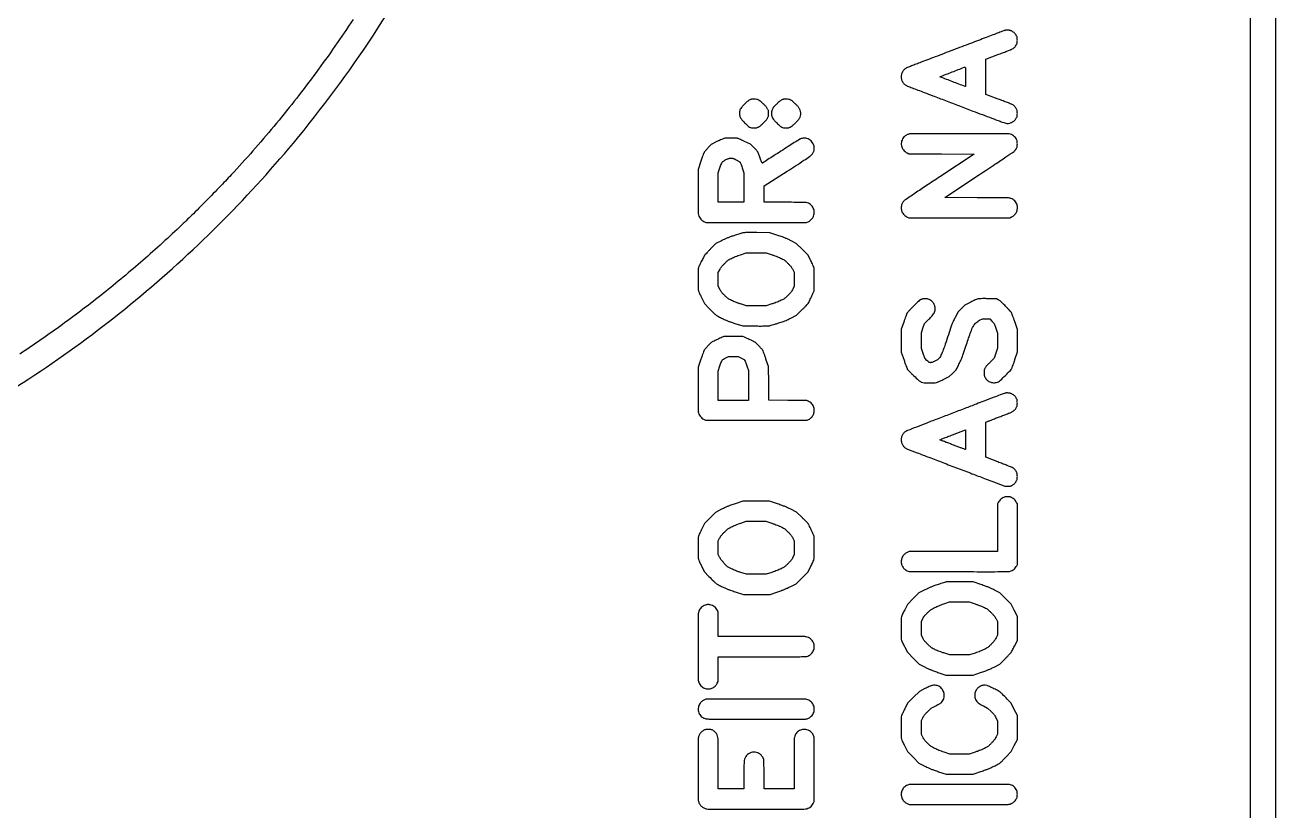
# Model space of a CAD drawing. Extents: x 949 to 24658, y 948 to 49051.
# Drawn here: x 19775 to 24658, y 37107 to 40175 of the extents above; entities that cross this region are included whole.
import ezdxf

# ---------------------------------------------------------------- set-up
doc = ezdxf.new("R2010")
doc.units = 0

msp = doc.modelspace()

# ---------------------------------------------------------------- linework, layer by layer
for points in [[(24557.272881, 47439.059804), (24557.45501, 40846.15625, -0.000005), (24557.576589, 33590.111823, -0.000003), (24557.572356, 24977, -0.000002), (24557.441941, 13479.946311, -0.000011), (24557.197838, 7129.844974)], [(24657.801289, 25038.31016), (24657.388511, 47458.827213, 0.015093)], [(19487, 38612.034583, 0.023291), (19857.850671, 38839.662899, 0.023296), (20205.894046, 39100.783743, 0.023291), (20528.210728, 39393.214182, 0.023255), (20822.10419, 39714.5, 0.028117), (21134.562903, 40135.763302, 0.028072), (21397.961625, 40589.640162, 0.028073), (21608.851397, 41070.155912, 0.028121), (21764.445359, 41571, 0.012525), (21815.585707, 41799.763614, 0.012488), (21855.26171, 42031.022485, 0.012513), (21883.275327, 42263.520888, 0.012697), (21899.457493, 42496, 0.001964), (21901.632955, 42550.120737, 0.004273), (21902.784379, 42591.674841, 0.003675), (21903.318416, 42636.902825, 0.001114), (21903.471305, 42705.5, 0.001708), (21903.209342, 42782.178277, 0.004307), (21902.347063, 42837.99846, 0.004764), (21900.585493, 42890.424351, 0.002567), (21897.467259, 42955, 0.027922), (21840.657146, 43473.109084, 0.027917)], [(21055.144407, 40196.896576, -0.013714), (20911.275122, 39990.186564, -0.013712), (20756.26303, 39791.639405, -0.013836), (20591.052062, 39602.5, -0.004996), (20545.037159, 39553.66111, -0.002828), (20488.367476, 39495.36854, -0.002826), (20431.920088, 39438.603336, -0.005804), (20386.944569, 39394.909437, -0.010468), (20234.71271, 39256.353503, -0.011142), (20079.889871, 39127.217517, -0.011208), (19920.356631, 39005.817188, -0.010885), (19754, 38890.460487, -0.027766)]]:
    msp.add_lwpolyline(points, format="xyb")
for points in [[(23598.5, 40153.617582, 0.008402), (23595.486206, 40152.535104, 0.000099), (23575.846875, 40145.101817, 0.000301), (23553.159131, 40136.493974, 0.000196), (23527, 40126.539303, -0.000072), (23465.848249, 40103.251071, -0.000051), (23396.865351, 40076.99996, -0.000051), (23328.187467, 40050.880843, -0.000075), (23268, 40028.008085, 0.00194), (23248.308498, 40020.440653, 0.002794), (23230.947179, 40013.579349, 0.001471), (23216.298504, 40007.645126, 0.04453), (23212.777631, 40005.826234, 0.03544), (23208.397345, 40002.587383, 0.040467), (23204.723957, 39998.891636, 0.038243), (23201.534304, 39994.47092, 0.026518), (23198.602637, 39989.047367, 0.017739), (23196.879525, 39985.05068, 0.045179), (23196.003947, 39982.020417, 0.038065), (23195.608531, 39978.593942, 0.0097), (23195.5, 39973, 0.009743), (23195.609559, 39967.378206, 0.038649), (23196.009871, 39963.949621, 0.045291), (23196.901183, 39960.896164, 0.016973), (23198.674396, 39956.799288, 0.039619), (23201.886935, 39951.209436, 0.038103), (23205.978872, 39946.117937, 0.039136), (23210.668821, 39941.840641, 0.04839), (23215.662497, 39938.678633, 0.02379), (23219.302641, 39937.052166, 0.000483), (23238.025859, 39929.754217, 0.001138), (23259.932985, 39921.296947, 0.000765), (23285, 39911.729275, -0.000067), (23318.176275, 39899.11946, -0.000022), (23367.41875, 39880.393145, -0.000021), (23422.221383, 39859.546981, -0.000024), (23475, 39839.465231, 0.000365), (23548.936249, 39811.390865, 0.003312), (23581.287475, 39799.378222, 0.005099), (23600.229431, 39792.705052, 0.065511), (23607.579384, 39791.232845, 0.07439), (23619.353848, 39792.196462, 0.076148), (23630.228771, 39796.567406, 0.076026), (23639.310578, 39804.001044, 0.073797), (23645.864835, 39813.879989, 0.024536), (23647.290935, 39817.355387, 0.044602), (23648.053448, 39820.326957, 0.03268), (23648.405159, 39823.952707, 0.007841), (23648.5, 39830, 0.007844), (23648.404705, 39836.073902, 0.033111), (23648.050045, 39839.69716, 0.044896), (23647.276948, 39842.681211, 0.02377), (23645.819944, 39846.218065, 0.04497), (23642.583622, 39851.764765, 0.035591), (23638.166124, 39857.125793, 0.036084), (23633.123554, 39861.714435, 0.051723), (23628.016252, 39864.936489, 0.021058), (23624.09426, 39866.675473, 0.000874), (23609.807783, 39872.274076, 0.001514), (23592.843526, 39878.828782, 0.001074), (23573.776201, 39886.082889), (23525.052403, 39904.5), (23525.028683, 39973), (23525.004964, 40041.5), (23572.252482, 40059.421807, 0.000671), (23590.803049, 40066.486848, 0.000925), (23607.443179, 40072.885185, 0.000581), (23621.422837, 40078.308932, 0.011313), (23625.70302, 40080.08779, 0.045098), (23631.669082, 40083.398725, 0.042163), (23637.091124, 40087.792787, 0.042138), (23641.702189, 40093.037029, 0.044917), (23645.25872, 40098.873971, 0.017499), (23647.122204, 40103.019274, 0.050093), (23648.016533, 40106.045193, 0.039209), (23648.402252, 40109.573309, 0.007629), (23648.5, 40115.978973, 0.007813), (23648.404864, 40122.067292, 0.03309), (23648.050444, 40125.694346, 0.044932), (23647.277458, 40128.679649, 0.023786), (23645.819944, 40132.218065, 0.044513), (23642.478771, 40137.956492, 0.039736), (23638.057898, 40143.251607, 0.039775), (23632.86009, 40147.775578, 0.044835), (23627.206739, 40151.218987, 0.018471), (23623.333443, 40152.951156, 0.041057), (23620.249723, 40153.910217, 0.035924), (23616.806453, 40154.422312, 0.011291), (23611.601738, 40154.699688, 0.011759), (23607.497909, 40154.729008, 0.01651), (23603.839401, 40154.548171, 0.018695), (23600.765004, 40154.178111, 0.042737)], [(23446, 39973, -0.000996), (23445.970982, 39958.428881, -0.001661), (23445.881377, 39946.1625, -0.000111), (23445.762049, 39935.164046, -0.410974), (23445.596176, 39935, -0.091657), (23444.244801, 39935.249826, -0.000033), (23396.082709, 39953.690832, -0.00003), (23347.876607, 39972.155681, -0.099426), (23346.803213, 39972.834732, -0.549039), (23346.940053, 39973.525106, -0.000075), (23394.473208, 39992.003148, -0.000239), (23440.809368, 40009.982442, -0.071325), (23444.75, 40010.893692, -0.424309), (23445.44438, 40010.28746, -0.004381), (23445.742476, 40003.14936, -0.006908), (23445.948144, 39992.415543, -0.001335)], [(22607.218719, 39884.083592, 0.03937), (22602.046051, 39881.689371, 0.036027), (22597.14805, 39878.450741, 0.023127), (22591.175893, 39873.395012, 0.005904), (22581.99094, 39864.655693, 0.014451), (22573.659863, 39856.056229, 0.044185), (22568.734314, 39849.608272, 0.058218), (22565.780277, 39843.457105, 0.04296), (22563.942487, 39836.123507, 0.041772), (22563.493556, 39830.241717, 0.03769), (22563.997709, 39824.156778, 0.037384), (22565.417831, 39818.165631, 0.039428), (22567.696551, 39812.563003, 0.048039), (22569.567364, 39809.586346, 0.012842), (22573.101216, 39805.241252, 0.011257), (22577.865084, 39799.928625, 0.006346), (22583.868638, 39793.689972, 0.012757), (22595.601584, 39782.394661, 0.059465), (22603.219025, 39776.932388, 0.084112), (22610.585312, 39774.364109, 0.041417), (22620.5, 39773.520733, 0.008732), (22626.526117, 39773.613488, 0.039289), (22630.025663, 39774.004934, 0.046996), (22633.120799, 39774.907886, 0.016126), (22637.407552, 39776.771188, 0.031549), (22641.575675, 39779.077316, 0.029788), (22645.505146, 39781.930285, 0.019644), (22650.264349, 39786.162315, 0.005242), (22657.499441, 39793.271188, 0.00547), (22664.459335, 39800.409059, 0.018589), (22668.766838, 39805.274382, 0.027344), (22671.724215, 39809.306622, 0.030966), (22674.09189, 39813.478267, 0.015325), (22676.040424, 39817.798948, 0.047513), (22676.978677, 39820.853001, 0.041299), (22677.390214, 39824.250073, 0.009502), (22677.5, 39830.02667, 0.009684), (22677.385655, 39835.929739, 0.044471), (22676.950238, 39839.323048, 0.048071), (22675.935413, 39842.463324, 0.012551), (22673.705689, 39847.277533, 0.02545), (22671.082861, 39851.969511, 0.036989), (22668.272569, 39855.787194, 0.023712), (22664.108055, 39860.204759, 0.004797), (22656.276588, 39867.616449, 0.011585), (22645.064897, 39877.551536, 0.054009), (22637.918145, 39882.378397, 0.075986), (22631.11772, 39884.741388, 0.037493), (22622, 39885.728051, 0.009971), (22616.96976, 39885.79295, 0.025945), (22613.356097, 39885.579789, 0.032878), (22610.321924, 39885.038531, 0.028141)], [(22732.136747, 39884.054725, 0.045319), (22726.928904, 39881.570273, 0.030506), (22721.475224, 39877.865594, 0.021542), (22714.897491, 39872.316613, 0.007595), (22705.943722, 39863.822945, 0.016968), (22698.410524, 39855.938818, 0.043991), (22693.716247, 39849.644192, 0.054361), (22690.77735, 39843.469668, 0.040339), (22688.870101, 39836.152831, 0.017992), (22688.405294, 39832.815307, 0.027693), (22688.268267, 39829.903528, 0.027889), (22688.45406, 39827.009482, 0.018598), (22688.973819, 39823.727551, 0.043405), (22691.145955, 39816.202449, 0.055694), (22694.465359, 39809.811541, 0.039272), (22699.999107, 39802.809762, 0.011028), (22709.701211, 39792.791735, 0.011719), (22721.387561, 39781.774742, 0.059746), (22728.680439, 39776.643499, 0.085138), (22735.735668, 39774.274743, 0.038201), (22745.517512, 39773.513268, 0.008499), (22751.614531, 39773.60883, 0.040918), (22755.05957, 39774.00488, 0.049317), (22758.093672, 39774.926196, 0.015977), (22762.37201, 39776.864107, 0.054456), (22769.139913, 39781.164667, 0.016406), (22778.417257, 39789.101465, 0.017015), (22787.618767, 39798.10484, 0.029423), (22794.540362, 39806.265538, 0.063888), (22800.096843, 39816.03815, 0.073552), (22802.671031, 39826.442211, 0.073836), (22802.118933, 39837.112765, 0.065072), (22798.515017, 39847.66679, 0.028351), (22796.035778, 39852.040325, 0.034914), (22793.227496, 39855.794938, 0.022503), (22789.055655, 39860.210822, 0.005054), (22781.54525, 39867.330579, 0.011837), (22770.250398, 39877.335729, 0.052836), (22762.934246, 39882.294683, 0.074885), (22756.038809, 39884.738618, 0.040023), (22747.033331, 39885.743443, 0.009967), (22741.97246, 39885.800038, 0.026038), (22738.342643, 39885.579015, 0.032891), (22735.286053, 39885.027105, 0.027545)], [(22504.380746, 39732.509975, 0.041824), (22500.54252, 39731.332013, 0.00862), (22494.01557, 39728.583105, 0.00801), (22485.797039, 39724.795257, 0.004572), (22475.986903, 39719.970974), (22453.712314, 39708.762999), (22442.183378, 39696.885284, 0.00464), (22437.531016, 39692.002319, 0.004999), (22433.085459, 39687.152566, 0.004735), (22429.352632, 39682.917723, 0.023742), (22427.401311, 39680.431972, 0.053603), (22425.352562, 39676.777439, 0.009517), (22422.403768, 39669.496505, 0.007695), (22418.570575, 39659.008072, 0.002627), (22413.324091, 39643.678187), (22402.5, 39611.5), (22402.211722, 39528.650981, 0.000983), (22402.1606, 39494.883684, 0.001738), (22402.27003, 39467.022764, 0.000905), (22402.47992, 39444.244784, 0.03168), (22402.876019, 39438.928057, 0.054552), (22405.363093, 39429.0519, 0.066185), (22409.835192, 39420.624355, 0.066652), (22416.323973, 39413.702986, 0.05644), (22424.763457, 39408.272343), (22432.396274, 39404.5), (22628.948137, 39404.5), (22825.5, 39404.5), (22831.28458, 39406.834787, 0.054736), (22836.939478, 39409.872781, 0.035479), (22842.749669, 39414.507013, 0.035452), (22847.853338, 39419.923032, 0.054163), (22851.369512, 39425.329638, 0.114104), (22855.67723, 39442.84346, 0.115951), (22851.817119, 39460.35827, 0.115983), (22840.559635, 39474.315626, 0.114214), (22824.200779, 39481.891296, 0.046729), (22819.479901, 39482.426348, 0.001596), (22800.832701, 39482.729837, 0.002415), (22775.585974, 39482.93817, 0.000856), (22739.450779, 39483), (22660, 39483), (22660, 39514.902394), (22660, 39546.804787), (22750.472991, 39604.982632, 0.00083), (22815.536516, 39646.974017, 0.013701), (22836.831075, 39661.610915, 0.043907), (22847.393451, 39670.825343, 0.098328), (22853.111835, 39679.753341, 0.025277), (22854.202509, 39683.010705, 0.029261), (22854.89734, 39686.20707, 0.02497), (22855.284087, 39689.855251, 0.012056), (22855.432434, 39694.551863, 0.010719), (22855.354781, 39700.108776, 0.045805), (22854.935314, 39703.395045, 0.047803), (22853.932233, 39706.483525, 0.012364), (22851.727657, 39711.236543, 0.055414), (22846.470801, 39719.442803, 0.063351), (22839.743409, 39725.885924, 0.063494), (22831.630892, 39730.428709, 0.056052), (22822.289132, 39733.03084, 0.0386), (22817.265283, 39733.446315, 0.030125), (22811.795469, 39733.14583, 0.03023), (22806.426666, 39732.193517, 0.039967), (22801.707508, 39730.651149, 0.041735), (22799.04293, 39729.266644, 0.000304), (22777.888246, 39715.908253, 0.001154), (22753.697952, 39700.53409, 0.000739), (22725.673637, 39682.573835, -0.000523), (22697.836551, 39664.716548, -0.000861), (22674.254966, 39649.681064, -0.000055), (22653.015617, 39636.193635, -0.142366), (22652.349341, 39636, -0.310605), (22651.883088, 39636.320568, -0.001705), (22649.858498, 39641.654687, -0.006365), (22647.613652, 39647.869648, -0.0039), (22645.117919, 39655.25, 0.005844), (22642.479175, 39662.954466, 0.006879), (22639.795457, 39670.18467, 0.006107), (22637.373806, 39676.223287, 0.042058), (22635.905617, 39679.059515, 0.039366), (22634.034599, 39681.570238, 0.00645), (22629.981462, 39686.08094, 0.007065), (22625.058121, 39691.270831, 0.006179), (22619.767988, 39696.559515), (22606.5, 39709.5), (22583.5, 39720.786936, 0.003691), (22572.267946, 39726.196404, 0.010485), (22564.335255, 39729.743467, 0.014353), (22558.522759, 39732.003298, 0.046004), (22554.5, 39733.031144, 0.035185), (22545.328111, 39733.839163, 0.006982), (22528.841785, 39733.897943, 0.006416), (22512.373924, 39733.515331, 0.044559)], [(23227.594299, 39749.943007, 0.048237), (23221.783432, 39748.382443, 0.035119), (23215.695135, 39745.597757, 0.035212), (23210.078812, 39742.001186, 0.049668), (23205.689427, 39737.999465, 0.112424), (23196.688722, 39721.84781, 0.120344), (23195.877223, 39703.809931, 0.119839), (23203.478234, 39687.371756, 0.11086), (23217.967816, 39675.694802), (23224.456815, 39672.5), (23351.888803, 39672), (23479.320791, 39671.5), (23345.410395, 39582.50184, 0.000505), (23293.775237, 39548.10933, 0.0008), (23249.600763, 39518.519379, 0.000168), (23210.79422, 39492.416097, 0.03684), (23207.294331, 39489.665343, 0.079022), (23200.197028, 39480.767752, 0.076253), (23196.102163, 39469.999626, 0.074316), (23195.363084, 39458.249735, 0.069376), (23198.040833, 39446.5, 0.064971), (23201.390625, 39440.255347, 0.040073), (23206.783043, 39433.882052, 0.039936), (23213.160955, 39428.415107, 0.061848), (23219.5, 39424.908548), (23225.5, 39422.5), (23422.5, 39422.5), (23619.5, 39422.5), (23626.240752, 39425.693133, 0.042227), (23632.208235, 39429.163945, 0.040759), (23637.584113, 39433.625061, 0.041315), (23642.096902, 39438.832377, 0.046377), (23645.498004, 39444.521807, 0.056144), (23647.751195, 39451.016455, 0.037781), (23648.896311, 39458.790811, 0.037916), (23648.856639, 39466.601516, 0.058878), (23647.529422, 39473.199857, 0.055628), (23643.880413, 39481.214295, 0.054927), (23638.541395, 39488.264605, 0.054242), (23631.726633, 39494.057648, 0.051715), (23623.719203, 39498.357776, 0.083266), (23617.623985, 39499.74214, 0.009278), (23603.333512, 39500.294449, 0.003816), (23576.273585, 39500.631133, 0.000213), (23492.110097, 39501), (23365.720195, 39501.5), (23500.896132, 39591.383134, 0.000568), (23561.163197, 39631.555503, 0.001582), (23603.341717, 39659.933215, 0.000542), (23635.868196, 39682.018383, 0.064158), (23639.660648, 39685.383134, 0.02318), (23641.224725, 39687.354938, 0.012645), (23642.966289, 39689.906296, 0.012577), (23644.608801, 39692.594263, 0.019503), (23645.874613, 39695, 0.025245), (23647.296886, 39698.412603, 0.045472), (23648.056538, 39701.344564, 0.032929), (23648.406242, 39704.945768, 0.007743), (23648.5, 39711, 0.007939), (23648.402452, 39717.142975, 0.03415), (23648.037479, 39720.779419, 0.04496), (23647.231282, 39723.832561, 0.021228), (23645.678699, 39727.604575, 0.063397), (23640.748177, 39735.476803, 0.057754), (23633.861399, 39742.144598, 0.05739), (23625.586027, 39747.096205, 0.060956), (23616.566341, 39749.913938, 0.045196), (23606.121816, 39750.863866, 0.000074), (23422.325097, 39750.90477, 0.00008), (23238.950541, 39750.888982, 0.041454)], [(22550.765377, 39649.098155, -0.009431), (22555.460597, 39646.624691, -0.010689), (22559.864671, 39644.073183, -0.009969), (22563.507226, 39641.756813, -0.056575), (22565.26329, 39640.279564, -0.07397), (22566.897027, 39637.945615, -0.017541), (22568.873578, 39633.612649, -0.013121), (22571.302906, 39627.286526, -0.004443), (22574.51329, 39617.960246), (22581, 39598.557675), (22581, 39540.778838), (22581, 39483), (22531, 39483), (22481, 39483), (22481, 39540.249405), (22481, 39597.49881), (22487.622635, 39617.499405, -0.008999), (22493.005623, 39632.826133, -0.068744), (22496.61185, 39639.538109, -0.093911), (22501.490645, 39644.112666, -0.02359), (22511, 39649.542007, -0.006635), (22517.729009, 39652.862014, -0.042896), (22521.269403, 39654.191938, -0.053438), (22524.665794, 39654.763842, -0.013543), (22530.265377, 39654.948483, -0.014159), (22535.969091, 39654.82048, -0.056871), (22539.404492, 39654.250651, -0.041767), (22543.095431, 39652.855143, -0.005259)], [(22573.5, 39363.034201, 0.010367), (22569.382805, 39361.825138, 0.001567), (22561.202075, 39359.209153, 0.001756), (22551.562876, 39356.056023, 0.001518), (22541.464511, 39352.679331, 0.00502), (22527.366553, 39347.759385, 0.011607), (22516.907129, 39343.714326, 0.011922), (22506.815685, 39339.255154, 0.005585), (22493.964511, 39333.030023), (22471.5, 39321.836664), (22451.2171, 39301.168332, 0.002502), (22443.242523, 39292.960451, 0.003303), (22436.062231, 39285.396323, 0.002388), (22430.120016, 39278.992011, 0.032055), (22428.108429, 39276.5, 0.026857), (22426.471841, 39273.897333, 0.002737), (22422.962418, 39267.50625, 0.003415), (22418.87165, 39259.834232, 0.002717), (22414.558198, 39251.5, 0.003466), (22408.880697, 39240.189762, 0.014618), (22405.722959, 39233.287398, 0.024311), (22403.901492, 39228.316234, 0.0414), (22402.936976, 39224, 0.032352), (22402.160005, 39213.289427, 0.002121), (22402.051609, 39182.237791, 0.001997), (22402.199685, 39151.036211, 0.0354), (22402.999353, 39141, 0.04266), (22404.051377, 39136.616626, 0.019351), (22406.129112, 39131.088465, 0.012248), (22409.611498, 39123.346725, 0.003263), (22415.54041, 39111.188801), (22427.097223, 39087.877601), (22444.129861, 39070.188801, 0.003276), (22461.984164, 39051.888184, 0.031385), (22470.112944, 39044.636389, 0.041776), (22478.31373, 39039.23782, 0.008125), (22494.018069, 39031.013343, 0.00581), (22507.36944, 39024.488599, 0.016339), (22516.902638, 39020.342142, 0.013602), (22527.594956, 39016.4344, 0.003055), (22546.019061, 39010.388484), (22576.5, 39000.591939), (22625.240096, 39000.243457, 0.001612), (22646.192929, 39000.161208, 0.003313), (22662.600411, 39000.258419, 0.002553), (22675.25521, 39000.481877, 0.04003), (22679.552963, 39000.925158, 0.023685), (22683.077237, 39001.750928, 0.002137), (22691.778466, 39004.269894, 0.002773), (22702.131561, 39007.377565, 0.002163), (22713.346107, 39010.864854, 0.003548), (22730.435013, 39016.393695, 0.014478), (22740.690409, 39020.125071, 0.016104), (22750.186426, 39024.253623, 0.005149), (22764.03324, 39030.987133), (22786.5, 39042.199898), (22807.834554, 39063.349949, 0.002848), (22816.204433, 39071.742505, 0.003802), (22823.701118, 39079.462173, 0.002677), (22829.896712, 39086.009727, 0.038828), (22831.889229, 39088.5, 0.036929), (22835.941301, 39095.52204, 0.003506), (22844.439072, 39113.454166, 0.002919), (22852.820156, 39131.743708, 0.049846), (22854.922916, 39138, 0.04785), (22855.358621, 39141.358674, 0.002437), (22855.672462, 39152.36608, 0.003649), (22855.896085, 39166.058111, 0.002106), (22855.975554, 39182.539901, 0.0015), (22855.926272, 39203.168826, 0.006364), (22855.702658, 39215.511219, 0.009397), (22855.301588, 39223.58491, 0.046628), (22854.570946, 39228.06631, 0.036431), (22853.459281, 39231.337032, 0.00449), (22850.455812, 39238.257957, 0.005288), (22846.721864, 39246.421176, 0.004349), (22842.568735, 39255.056821), (22831.995578, 39276.560825), (22808.747789, 39299.653414), (22785.5, 39322.746004), (22765.120573, 39332.963899, 0.007144), (22752.9702, 39338.840173, 0.01286), (22742.822077, 39343.256402, 0.010551), (22731.201685, 39347.678713, 0.003308), (22713.620573, 39353.817281), (22682.5, 39364.452768), (22631.5, 39364.692946, 0.000798), (22600.474314, 39364.789546, 0.007527), (22587.160623, 39364.609311, 0.017799), (22579.303495, 39364.104298, 0.041303)], [(22691.023433, 39278.146588, -0.005321), (22702.270025, 39274.250814, -0.008103), (22711.941841, 39270.606921, -0.009288), (22720.291144, 39267.125136, -0.013549), (22727.5, 39263.724661, -0.009126), (22735.735985, 39259.372782, -0.036217), (22740.529092, 39256.254625, -0.030129), (22745.224325, 39252.223802, -0.004974), (22753.718128, 39243.828073, -0.004915), (22761.64431, 39235.677244, -0.026053), (22765.698324, 39230.955923, -0.035888), (22768.63473, 39226.528887, -0.014998), (22771.968128, 39220.186876), (22777, 39209.873752), (22777, 39182.478191), (22777, 39155.082629), (22771.962575, 39144.291315, -0.013166), (22768.605286, 39137.567038, -0.038781), (22765.831171, 39133.209587, -0.029114), (22762.019307, 39128.708315, -0.004995), (22754.212575, 39120.6712, -0.005431), (22745.885682, 39112.448761, -0.032971), (22741.261861, 39108.5359, -0.03555), (22736.300516, 39105.388502, -0.006934), (22726.90587, 39100.493006, -0.010693), (22718.639052, 39096.549245, -0.012773), (22710.682865, 39093.202316, -0.011026), (22701.668384, 39089.905641, -0.005353), (22690.015234, 39086.071807), (22667.718728, 39079), (22629.215558, 39079), (22590.712387, 39079), (22568.106193, 39086.121305, -0.005336), (22556.864407, 39089.794974, -0.009502), (22547.704995, 39093.092021, -0.011144), (22539.816789, 39096.305152, -0.013103), (22532.5, 39099.707864, -0.009255), (22524.297273, 39103.978455, -0.035546), (22519.455676, 39107.078939, -0.029599), (22514.692771, 39111.089288, -0.005046), (22506.172243, 39119.336559, -0.004948), (22497.942777, 39127.627048, -0.028421), (22493.886501, 39132.298954, -0.036368), (22490.830906, 39136.90779, -0.011341), (22486.922243, 39144.234623), (22481, 39155.969247), (22481, 39182.519615), (22481, 39209.069983), (22486.640233, 39219.784992, -0.014347), (22490.2599, 39226.207386, -0.030112), (22493.504298, 39230.928178, -0.023169), (22497.793608, 39235.93206, -0.005536), (22505.390233, 39243.828348, -0.004981), (22513.974573, 39252.383635, -0.032187), (22518.612572, 39256.365195, -0.036733), (22523.485817, 39259.499825, -0.007647), (22532.5, 39264.225728, -0.011914), (22539.983502, 39267.783235, -0.008983), (22548.364171, 39271.345965, -0.008194), (22557.682026, 39274.934438, -0.006236), (22568, 39278.569801), (22589.5, 39285.844842), (22628.523433, 39285.922421), (22667.546866, 39286)], [(23276.836372, 39105.081163, 0.0138), (23274.423575, 39104.235454, 0.01084), (23271.856375, 39103.190958, 0.010993), (23269.510571, 39102.114917, 0.026357), (23267.836372, 39101.189925, 0.049226), (23265.685272, 39099.534758, 0.002158), (23258.812694, 39093.021993, 0.003641), (23250.740565, 39085.192791, 0.002589), (23241.802587, 39076.304985, 0.002782), (23230.54665, 39064.869123, 0.00995), (23223.53839, 39057.376465, 0.013976), (23219.047732, 39052.08973, 0.065102), (23216.97421, 39048.678602, 0.016828), (23215.696496, 39045.502797, 0.001345), (23212.628177, 39036.996025, 0.001819), (23209.031299, 39026.822622, 0.001394), (23205.171623, 39015.678602), (23195.5, 38987.5), (23195.509481, 38942.5), (23195.518962, 38897.5), (23206.212452, 38866.248529, 0.003139), (23210.926483, 38852.749178, 0.006159), (23214.877353, 38842.07714, 0.005673), (23218.102081, 38833.961748, 0.053316), (23219.886457, 38830.665029, 0.039921), (23222.035314, 38828.020946, 0.003165), (23228.319251, 38821.521866, 0.004278), (23235.940684, 38813.870745, 0.003264), (23244.408436, 38805.622644, 0.010561), (23263.272164, 38788.238263, 0.075663), (23273.660216, 38781.543904, 0.088536), (23284.919407, 38778.731267, 0.017073), (23306, 38778.013346, 0.010434), (23323.009293, 38778.37006, 0.050855), (23332.533856, 38779.745902, 0.045988), (23341.999779, 38783.062355, 0.007549), (23359.532912, 38791.402482), (23382.565823, 38802.788292), (23394.922291, 38814.38667, 0.00468), (23399.853297, 38819.102735, 0.00544), (23404.451045, 38823.681783, 0.004866), (23408.258682, 38827.633564, 0.032194), (23410.008969, 38829.742524, 0.036822), (23411.561172, 38832.247451, 0.003438), (23414.879617, 38838.711866, 0.004402), (23418.720451, 38846.491806, 0.003445), (23422.755987, 38855, 0.008746), (23428.891589, 38868.794731, 0.011421), (23433.990209, 38881.628177, 0.007237), (23439.980077, 38898.515394, 0.001486), (23450.030212, 38928.5, -0.005216), (23466.809462, 38977.348607, -0.039261), (23476.761672, 38999.647445, -0.081728), (23486.924729, 39012.705779, -0.070445), (23501.233343, 39022.614774), (23511.966687, 39028), (23526.254193, 39028), (23540.541699, 39028), (23549.157604, 39019.25), (23557.77351, 39010.5), (23564.386755, 38991.180763), (23571, 38971.861527), (23571, 38942.651926), (23571, 38913.442325), (23564.516272, 38894.048671), (23558.032544, 38874.655017), (23541.531833, 38857.973036, 0.003703), (23532.486579, 38848.69193, 0.016859), (23527.449387, 38843.07919, 0.028354), (23524.222577, 38838.754291, 0.03552), (23521.765561, 38834.395527, 0.016259), (23519.909968, 38830.123499, 0.046616), (23519.004027, 38827.020836, 0.038967), (23518.605609, 38823.51098, 0.008784), (23518.5, 38817.5, 0.008538), (23518.602788, 38811.481202, 0.039475), (23518.995336, 38808.023999, 0.048512), (23519.890771, 38805.011445, 0.017305), (23521.724301, 38800.91088, 0.098768), (23531.079336, 38788.655357, 0.097299), (23544.467111, 38780.848374, 0.097912), (23559.740184, 38778.71562, 0.101431), (23574.468219, 38782.611946, 0.075751), (23582.462201, 38788.223042, 0.005345), (23602.040216, 38807.356478, 0.005436), (23621.1769, 38826.882816, 0.073682), (23626.939434, 38835, 0.028574), (23628.504226, 38838.569758, 0.00278), (23631.743349, 38847.431559, 0.003518), (23635.474386, 38858.052148, 0.002776), (23639.3675, 38869.596795), (23649, 38898.69359), (23649, 38942.632198), (23649, 38986.570807), (23638.465354, 39017.535403, 0.003404), (23634.238401, 39029.68774, 0.004643), (23630.25241, 39040.57915, 0.003097), (23626.770767, 39049.654668, 0.05237), (23625.299731, 39052.5, 0.037317), (23623.374794, 39054.998777, 0.002596), (23617.412498, 39061.578759, 0.003676), (23610.197272, 39069.343489, 0.002757), (23602.144142, 39077.789394, 0.00238), (23589.910817, 39090.358284, 0.016458), (23583.684171, 39096.291294, 0.032615), (23579.068911, 39099.896452, 0.034694), (23574.115183, 39102.789394), (23566.610837, 39106.5), (23533.555419, 39106.832817, 0.002231), (23518.103586, 39106.91943, 0.005903), (23507.048507, 39106.801551, 0.006906), (23499.10684, 39106.513308, 0.04117), (23495, 39105.96643, 0.045827), (23491.630084, 39104.900809, 0.005498), (23484.461561, 39101.794928, 0.006382), (23475.871132, 39097.827995, 0.004767), (23466.5, 39093.244346), (23443.5, 39081.721466), (23430, 39068.104989), (23416.5, 39054.488513), (23405.362076, 39032.494257, 0.007544), (23398.145167, 39017.692952, 0.018208), (23393.378693, 39006.486941, 0.010181), (23388.083775, 38991.771389, 0.001064), (23376.448695, 38957, -0.003417), (23363.692443, 38919.465844, -0.012828), (23354.926621, 38896.184433, -0.019063), (23348.06676, 38880.981787, -0.076237), (23342.197717, 38872.658712, -0.045053), (23339.937152, 38870.698354, -0.015221), (23336.32166, 38868.257065, -0.013895), (23331.84314, 38865.59875, -0.010356), (23326.765377, 38862.908712, -0.006306), (23320.222742, 38859.717108, -0.027055), (23316.207812, 38858.080146, -0.043057), (23313.050201, 38857.284011, -0.041579), (23309.765377, 38857.027891, -0.037089), (23306.334662, 38857.301005, -0.099361), (23304.044364, 38858.141332, -0.050965), (23301.480405, 38860.096829, -0.004565), (23295.620143, 38865.695148), (23286.740285, 38874.334515), (23280.370143, 38893.38842), (23274, 38912.442325), (23274, 38942.873789), (23274, 38973.305253), (23280.161802, 38991.402627), (23286.323604, 39009.5), (23303.497902, 39027, 0.007612), (23315.418126, 39039.522032, 0.036886), (23321.52276, 39047.198708, 0.059721), (23324.952248, 39053.805816, 0.046313), (23327.091507, 39061.629215, 0.04239), (23327.587992, 39067.153727, 0.038614), (23327.174635, 39072.861818, 0.037101), (23325.856565, 39078.656776, 0.032892), (23323.656185, 39084.439815, 0.093714), (23315.722867, 39095.641703, 0.088345), (23304.095253, 39103.451741, 0.088283), (23290.478861, 39106.771268, 0.093407)], [(22503, 38958.877084, 0.038455), (22496.725213, 38956.546982, 0.002312), (22478.473544, 38948.019958, 0.002381), (22460.345359, 38939.342409, 0.03678), (22454.36563, 38935.880958, 0.047614), (22449.241695, 38931.622472, 0.00653), (22439.567958, 38921.629413, 0.006534), (22430.15874, 38911.387216, 0.04755), (22426.203806, 38906.018834, 0.044401), (22424.87968, 38903.285844, 0.002297), (22421.446963, 38894.105695, 0.003632), (22417.490356, 38883.129463, 0.002628), (22413.23474, 38870.843721), (22402.561868, 38839.5), (22402.237631, 38756.032697, 0.000852), (22402.156465, 38718.795231, 0.002163), (22402.260634, 38691.746528, 0.001532), (22402.488185, 38671.503332, 0.03492), (22402.976177, 38665.71559, 0.060521), (22405.65999, 38656.197102, 0.060496), (22410.54511, 38647.596656, 0.060982), (22417.304478, 38640.47383, 0.063385), (22425.5, 38635.299507), (22431.5, 38632.5), (22629.5, 38632.5), (22827.5, 38632.5), (22833.487237, 38635.439618, 0.086779), (22844.643728, 38643.565946, 0.08699), (22852.369047, 38654.98991, 0.087983), (22855.690392, 38668.243501, 0.091483), (22854.177824, 38681.640462, 0.048253), (22850.818739, 38689.781838, 0.057155), (22846.10823, 38696.638681, 0.056929), (22839.950436, 38702.27193, 0.047293), (22832.297699, 38706.783486), (22826.5, 38709.5), (22752.284129, 38709.774704), (22678.068257, 38710.049408), (22677.763251, 38775.774704), (22677.458245, 38841.5), (22667.282701, 38871.320718, 0.003097), (22663.187437, 38883.083483, 0.00408), (22659.299039, 38893.756139, 0.002978), (22655.917667, 38902.644942, 0.039044), (22654.393339, 38905.820718, 0.042324), (22652.609959, 38908.371507, 0.007319), (22648.769723, 38912.844872, 0.007916), (22644.090389, 38917.971054, 0.007009), (22639.060009, 38923.161827), (22626.440497, 38935.823654), (22608.970249, 38944.275903, 0.000998), (22601.731639, 38947.760184, 0.000978), (22594.428761, 38951.23992, 0.000962), (22588.008829, 38954.268443, 0.003699), (22584, 38956.114076), (22576.5, 38959.5), (22541.5, 38959.689278, 0.002352), (22527.011285, 38959.699473, 0.004273), (22515.168409, 38959.550877, 0.002735), (22505.695005, 38959.299182, 0.061742)], [(22569.102503, 38876.077829, -0.025497), (22578.784404, 38870.874697, -0.09368), (22583.940314, 38866.252021, -0.072193), (22587.726472, 38859.466153, -0.011318), (22592.878988, 38844.999308), (22599, 38826.498615), (22599, 38768.249308), (22599, 38710), (22540, 38710), (22481, 38710), (22481, 38767.249405), (22481, 38824.49881), (22487.622635, 38844.499405, -0.008899), (22493.021826, 38859.88214, -0.067936), (22496.62857, 38866.627532, -0.097115), (22501.430496, 38871.105397, -0.026922), (22510.5, 38876.095932), (22520.5, 38880.916713), (22539.602503, 38880.958356), (22558.705005, 38881)], [(23601.5, 38738.337043, 0.021994), (23597.745281, 38737.11092, 0.000577), (23581.299699, 38730.906231, 0.000838), (23557.415114, 38721.817576, 0.000197), (23517.5, 38706.534198, -0.000047), (23488.837245, 38695.549424, -0.000013), (23443.671875, 38678.246321, -0.000013), (23392.47729, 38658.636417, -0.000014), (23342, 38639.304335, 0.0004), (23295.078774, 38621.292567, 0.000627), (23254.769609, 38605.723876, 0.000153), (23219.504397, 38592.040007, 0.024546), (23215.662497, 38590.326479, 0.048257), (23210.666734, 38587.15911, 0.039093), (23205.97669, 38582.879781, 0.038074), (23201.885754, 38577.788667, 0.039612), (23198.674396, 38572.200712, 0.016932), (23196.899287, 38568.100396, 0.045487), (23196.010087, 38565.051646, 0.038798), (23195.61354, 38561.628227, 0.009712), (23195.510317, 38556, 0.009692), (23195.62144, 38550.57184, 0.03457), (23195.9991, 38547.119645, 0.042988), (23196.800952, 38544.153192, 0.021661), (23198.287461, 38540.569866, 0.029319), (23201.221535, 38535.136865, 0.035037), (23204.619567, 38530.415503, 0.037012), (23208.458858, 38526.439203, 0.041332), (23212.711044, 38523.231305, 0.048097), (23216.643361, 38521.245777, 0.000249), (23257.218244, 38505.463336, 0.001112), (23303.489304, 38487.61004, 0.000704), (23357.5, 38466.995539, -0.000112), (23414.839125, 38445.188474, -0.000117), (23471.35625, 38423.664448, -0.000112), (23520.193162, 38405.03977, -0.000515), (23548.5, 38394.203879), (23599.5, 38374.620802), (23610.021027, 38374.560401, 0.007494), (23616.46444, 38374.619985, 0.039928), (23619.963299, 38374.985354, 0.051171), (23622.964499, 38375.868269, 0.017276), (23627.126029, 38377.74128, 0.044329), (23632.82726, 38381.205952, 0.040002), (23638.043088, 38385.73123, 0.040024), (23642.468969, 38391.026478, 0.044505), (23645.819944, 38396.781935, 0.023786), (23647.277458, 38400.320351, 0.044932), (23648.050444, 38403.305654, 0.03309), (23648.404864, 38406.932708, 0.007813), (23648.5, 38413.021027, 0.007629), (23648.402252, 38419.426691, 0.039209), (23648.016533, 38422.954807, 0.050093), (23647.122204, 38425.980726, 0.017499), (23645.25872, 38430.126029, 0.044908), (23641.703879, 38435.960418, 0.042094), (23637.094192, 38441.204375, 0.0421), (23631.671998, 38445.601576, 0.044948), (23625.70302, 38448.92007, 0.011566), (23621.422233, 38450.701956, 0.000595), (23607.442848, 38456.125917, 0.000946), (23590.80235, 38462.523452, 0.000686), (23572.251355, 38469.586053), (23525.002711, 38487.5), (23525.251355, 38556.383542), (23525.5, 38625.267084), (23534, 38628.53043, -0.000187), (23539.348887, 38630.581696, -0.000019), (23552.046875, 38635.445301, -0.000024), (23567.177935, 38641.239341, -0.000019), (23583.5, 38647.487847, 0.001488), (23599.554017, 38653.687867, 0.002083), (23613.858634, 38659.329975, 0.001241), (23625.878324, 38664.163404, 0.02771), (23629.274073, 38665.76299, 0.04929), (23633.990367, 38668.949113, 0.033852), (23638.671275, 38673.400862, 0.033406), (23642.789728, 38678.535453, 0.042761), (23645.819944, 38683.781935, 0.02377), (23647.276948, 38687.318789, 0.044896), (23648.050045, 38690.30284, 0.033111), (23648.404705, 38693.926098, 0.007844), (23648.5, 38700, 0.007844), (23648.404705, 38706.073902, 0.033111), (23648.050045, 38709.69716, 0.044896), (23647.276948, 38712.681211, 0.02377), (23645.819944, 38716.218065, 0.043905), (23642.501513, 38721.933377, 0.040869), (23638.163789, 38727.130664, 0.040786), (23633.028753, 38731.563026, 0.0433), (23627.339892, 38735.004206, 0.017867), (23623.460792, 38736.744597, 0.038872), (23620.353607, 38737.734105, 0.035663), (23616.968284, 38738.278006, 0.012906), (23612.105527, 38738.580851, 0.006695), (23608.664023, 38738.660017, 0.008149), (23605.440373, 38738.63846, 0.00701), (23602.737073, 38738.538382, 0.055215)], [(23445.597879, 38518.264546, -0.291324), (23445.197699, 38518.175713, -0.000224), (23434.916984, 38521.916401, -0.00225), (23423.415187, 38526.165938, -0.001362), (23409.83585, 38531.294857, 0.000114), (23395.262492, 38536.840847, 0.000114), (23380.694493, 38542.377212, 0.000111), (23367.979511, 38547.202819, 0.000454), (23360.251787, 38550.125674, -0.002916), (23354.788834, 38552.222739, -0.004775), (23350.188461, 38554.070369, -0.00098), (23346.186412, 38555.731437, -0.301656), (23346.001787, 38556.007496, -0.309034), (23346.193194, 38556.289736, -0.000083), (23360.614587, 38561.970625, -0.001384), (23376.674085, 38568.242424, -0.000834), (23395.75, 38575.594852), (23445.5, 38594.674711), (23445.76203, 38556.682719, -0.001058), (23445.831826, 38542.085553, -0.001735), (23445.821898, 38529.725683, -0.000171), (23445.770933, 38518.679424, -0.197625)], [(22547, 38306.141401, 0.003552), (22529.505422, 38300.171223, 0.012746), (22518.46521, 38295.997243, 0.014136), (22508.233869, 38291.486752, 0.005154), (22494, 38284.544232), (22470.5, 38272.780791), (22448.900653, 38251.140395), (22427.301305, 38229.5), (22415.652086, 38206, 0.003244), (22409.687169, 38193.768171, 0.012097), (22406.172195, 38185.961042, 0.019045), (22404.070149, 38180.389394, 0.042764), (22403.008987, 38176, 0.035722), (22402.205026, 38166.01139, 0.001994), (22402.051725, 38134.802328, 0.002137), (22402.15572, 38103.765876, 0.032203), (22402.932295, 38093, 0.042616), (22403.91976, 38088.616518, 0.023183), (22405.829731, 38083.434198, 0.013777), (22409.15266, 38076.13133, 0.003185), (22415.162188, 38064.030477), (22426.5, 38041.560954), (22444.682601, 38022.433744, 0.003926), (22461.776552, 38004.732154, 0.031786), (22470.170558, 37997.19814, 0.041675), (22478.630023, 37991.599898, 0.009391), (22493.927346, 37983.586799, 0.00686), (22506.49222, 37977.516924, 0.014502), (22516.425412, 37973.231503, 0.011525), (22527.913309, 37968.969643, 0.002942), (22546.714624, 37962.607056), (22578.929247, 37951.916094), (22631.214624, 37952.237617), (22683.5, 37952.559141), (22713, 37962.633521, 0.003693), (22729.714944, 37968.479949, 0.010928), (22741.068813, 37972.82778, 0.012586), (22751.320089, 37977.31671, 0.006383), (22764, 37983.452371), (22785.5, 37994.196841), (22808.840146, 38017.34842), (22832.180292, 38040.5), (22842.664847, 38061.988009, 0.004283), (22846.783775, 38070.616473, 0.005208), (22850.488246, 38078.771341, 0.00442), (22853.469266, 38085.684118, 0.035888), (22854.574702, 38088.948107, 0.046723), (22855.302796, 38093.419235, 0.00932), (22855.70276, 38101.507616, 0.006342), (22855.926198, 38113.860321, 0.001503), (22855.975554, 38134.460099, 0.002179), (22855.89615, 38150.444196, 0.003381), (22855.674294, 38164.233945, 0.001987), (22855.36787, 38175.654962, 0.049018), (22854.962577, 38178.785336, 0.050182), (22852.898011, 38184.872496, 0.002557), (22844.140863, 38203.847389, 0.003011), (22835.288053, 38222.481347, 0.039137), (22831.425043, 38229.108164, 0.040824), (22829.52469, 38231.421894, 0.002539), (22823.320456, 38237.765423, 0.003744), (22815.825136, 38245.238824, 0.002767), (22807.425427, 38253.398638), (22785.98266, 38273.99958), (22764.74133, 38284.637977, 0.0064), (22751.877157, 38290.876135, 0.014146), (22741.872733, 38295.22941, 0.011725), (22730.556052, 38299.472034, 0.003201), (22712.5, 38305.633124), (22681.5, 38315.989872), (22629, 38315.982501), (22576.5, 38315.975129)], [(23598.286039, 38332.595023, 0.053606), (23590.856883, 38329.278429, 0.049806), (23584.101201, 38324.388696, 0.04958), (23578.418084, 38318.235086, 0.052054), (23574.163214, 38311.178191), (23571.5, 38305.5), (23571.229877, 38212.769317), (23570.959754, 38120.038633), (23398.729877, 38119.769317), (23226.5, 38119.5), (23220.717689, 38117.166062, 0.031772), (23215.514042, 38114.670629, 0.03454), (23210.81901, 38111.596386, 0.034895), (23206.634014, 38107.936601, 0.033834), (23202.951865, 38103.694435, 0.037694), (23199.454726, 38098.260586, 0.049533), (23197.172712, 38092.825505, 0.046491), (23195.911889, 38086.780238, 0.028183), (23195.5, 38079.478609, 0.010639), (23195.613929, 38074.124839, 0.041073), (23196.026936, 38070.828799, 0.046427), (23196.947603, 38067.847701, 0.016291), (23198.796871, 38063.760685, 0.039059), (23202.335409, 38057.797731, 0.042966), (23206.659344, 38052.659219, 0.042966), (23211.797894, 38048.335338, 0.039059), (23217.760868, 38044.796871), (23224.457584, 38041.5), (23419.938676, 38041.240056, 0.000192), (23534.778097, 38041.131382, 0.00178), (23584.41345, 38041.280114, 0.001754), (23614.292309, 38041.580816, 0.066067), (23620.959884, 38042.557944, 0.057609), (23628.716187, 38045.769321, 0.052338), (23635.811966, 38050.752165, 0.051781), (23641.787064, 38057.159214, 0.05379), (23646.230881, 38064.579659), (23648.5, 38069.5), (23648.5, 38187.5), (23648.5, 38305.5), (23645.819944, 38311.218065, 0.044513), (23642.470238, 38316.971142, 0.039981), (23638.044594, 38322.266709, 0.039958), (23632.8296, 38326.793364, 0.044328), (23627.131334, 38330.25872, 0.017828), (23623.200137, 38332.024364, 0.041942), (23620.132056, 38332.982346, 0.037042), (23616.725664, 38333.478946, 0.011342), (23611.526333, 38333.728881, 0.012407), (23607.527372, 38333.731039, 0.01529), (23603.803686, 38333.526588, 0.016733), (23600.606865, 38333.14471, 0.040126)], [(22690.023433, 38230.146588, -0.005442), (22701.205958, 38226.269957, -0.007788), (22711.029194, 38222.570622, -0.008789), (22719.607691, 38219.011076, -0.012939), (22727, 38215.560029, -0.008544), (22735.560306, 38211.106315, -0.035287), (22740.478736, 38207.971994, -0.030135), (22745.258056, 38203.961421, -0.00508), (22753.840059, 38195.663441, -0.004583), (22762.069459, 38187.392756, -0.028635), (22765.988966, 38182.891976, -0.040128), (22768.784585, 38178.615704, -0.014329), (22772.090059, 38172.110681), (22777, 38161.721363), (22777, 38134.485638), (22777, 38107.249913), (22772.443348, 38097.374957, -0.016456), (22769.347443, 38091.207575, -0.039521), (22766.55964, 38086.92582, -0.026774), (22762.551, 38082.258997, -0.004322), (22754.193348, 38073.671848, -0.004624), (22745.207702, 38064.764033, -0.031358), (22740.461523, 38060.691938, -0.036902), (22735.538482, 38057.518064, -0.007837), (22726.5, 38052.775757, -0.011883), (22718.889898, 38049.15808, -0.009681), (22710.581121, 38045.63901, -0.008668), (22701.247216, 38042.083724, -0.005916), (22690.524994, 38038.353909), (22668.549989, 38031), (22629.57421, 38031), (22590.59843, 38031), (22568.549215, 38038.133364, -0.005603), (22557.261522, 38041.925411, -0.01027), (22548.165499, 38045.306094, -0.011721), (22540.0924, 38048.717668, -0.010947), (22532, 38052.578526), (22517.5, 38059.890323), (22504.471151, 38073.695162, -0.005597), (22497.147192, 38081.631446, -0.020841), (22492.807711, 38086.863381, -0.02763), (22489.566321, 38091.647321, -0.016436), (22486.221151, 38097.664515), (22481, 38107.82903), (22481, 38134.431172), (22481, 38161.033313), (22486.422609, 38171.766657, -0.013738), (22489.99336, 38178.376805, -0.035549), (22493.023508, 38182.865198, -0.026506), (22497.131392, 38187.56883, -0.004985), (22505.172609, 38195.683342, -0.005148), (22513.79077, 38204.034567, -0.030554), (22518.59355, 38208.065831, -0.034768), (22523.600745, 38211.258982, -0.007864), (22532.54097, 38215.941271, -0.011931), (22540.0983, 38219.525594, -0.009092), (22548.532278, 38223.099582, -0.008227), (22557.963667, 38226.716335, -0.006025), (22568.54097, 38230.43035), (22590.5, 38237.844842), (22628.523433, 38237.922421), (22666.546866, 38238)], [(23371.058877, 38000.939339, 0.02452), (23368.13992, 38000.196995, 0.001608), (23359.826914, 37997.61377, 0.002331), (23349.938412, 37994.455324, 0.001738), (23339.058877, 37990.882507, 0.004019), (23322.786804, 37985.330422, 0.013166), (23312.163823, 37981.293224, 0.013982), (23302.102108, 37976.830345, 0.004999), (23288, 37969.923427), (23264.5, 37958.120877), (23241.832042, 37935.810439), (23219.164084, 37913.5), (23208.689557, 37892.5, 0.003842), (23204.561168, 37884.061413, 0.00464), (23200.819715, 37876.073247, 0.003966), (23197.787979, 37869.29922, 0.031295), (23196.607515, 37866.068499, 0.068936), (23195.041036, 37855.71028, 0.003092), (23194.814581, 37819.511287, 0.0031), (23195.036336, 37783.320227, 0.068676), (23196.60075, 37772.931501, 0.033521), (23197.786361, 37769.719631, 0.004355), (23200.829085, 37763.073628, 0.005059), (23204.592097, 37755.247106, 0.004208), (23208.747221, 37747), (23219.292942, 37726.5), (23242.396471, 37703.191277), (23265.5, 37679.882554), (23286.385874, 37669.34822, 0.006764), (23298.904463, 37663.245143, 0.013283), (23309.050626, 37658.792736, 0.010976), (23320.590388, 37654.38303, 0.003274), (23338.385874, 37648.157944), (23369.5, 37637.502002), (23422.5, 37637.501001), (23475.5, 37637.5), (23504.936034, 37647.379591, 0.00367), (23522.051426, 37653.264145, 0.01186), (23533.295324, 37657.524845, 0.01323), (23543.668417, 37662.062864, 0.005502), (23557.436034, 37668.710941), (23580.5, 37680.1627), (23600.776391, 37700.83135, 0.002496), (23608.748587, 37709.039352, 0.003295), (23615.927119, 37716.603584, 0.002383), (23621.868044, 37723.007826, 0.031967), (23623.880105, 37725.5, 0.027237), (23625.521675, 37728.113499, 0.002704), (23629.077685, 37734.607828, 0.003401), (23633.224328, 37742.405345, 0.002694), (23637.603713, 37750.888352), (23648.5, 37772.276705), (23648.5, 37819.532829), (23648.5, 37866.788953), (23636.608292, 37890.644476), (23624.716583, 37914.5), (23602.608292, 37936.622625), (23580.5, 37958.745251), (23559.114126, 37969.465683, 0.006507), (23546.309347, 37975.677357, 0.013165), (23536.043065, 37980.167748, 0.011006), (23524.451663, 37984.583554, 0.003302), (23506.614126, 37990.800521), (23475.5, 38001.414928), (23425.5, 38001.627284, 0.001712), (23406.01924, 38001.643336, 0.002509), (23388.88292, 38001.512798, 0.001194), (23374.306517, 38001.293789, 0.045681)], [(22434.045302, 37911.907636, 0.064309), (22425.844669, 37909.171718, 0.052189), (22417.959218, 37904.285596, 0.052296), (22411.272871, 37897.885685, 0.06532), (22406.622859, 37890.66812, 0.025339), (22405.562301, 37888.096877, 0.013434), (22404.498429, 37884.817199, 0.013337), (22403.588064, 37881.396887, 0.02011), (22402.99587, 37878.370671, 0.036055), (22402.490451, 37872.140903, 0.000783), (22402.267616, 37841.648573, 0.001465), (22402.153744, 37801.143372, 0.000527), (22402.22142, 37743.5, 0.000291), (22402.434963, 37667.537631, 0.002804), (22402.725828, 37635.224126, 0.003655), (22403.140936, 37616.287598, 0.076326), (22404.161106, 37610.731283, 0.052924), (22407.949844, 37602.67701, 0.053597), (22413.331533, 37595.634786, 0.054051), (22420.039984, 37589.947775, 0.055663), (22427.747915, 37585.89596, 0.055049), (22434.329725, 37584.1255, 0.038322), (22442.00893, 37583.539361, 0.038308), (22449.691691, 37584.132148, 0.054828), (22456.28458, 37585.908118, 0.056539), (22462.294338, 37589.080027, 0.040375), (22468.217246, 37593.862771, 0.039724), (22473.407714, 37599.646532, 0.048633), (22477.232296, 37605.817996), (22480.5, 37612.453347), (22480.794856, 37660.726673), (22481.089712, 37709), (22650.834757, 37709, 0.000241), (22747.531464, 37709.046616, 0.001911), (22792.283455, 37709.260768, 0.001894), (22819.703976, 37709.600662, 0.059726), (22826.380344, 37710.510849, 0.110047), (22841.62081, 37718.329649, 0.110653), (22852.064484, 37731.865393, 0.110486), (22855.743999, 37748.580928, 0.109433), (22851.972816, 37765.334444, 0.063992), (22847.284218, 37772.694337, 0.053979), (22840.635633, 37779.114452, 0.053487), (22832.697782, 37784.016113, 0.060091), (22824.200779, 37786.891296, 0.049527), (22818.923004, 37787.459633, 0.000483), (22780.610654, 37787.740516, 0.001227), (22728.962553, 37787.942486, 0.000364), (22649.996039, 37788), (22481.09052, 37788), (22480.79526, 37835.75), (22480.5, 37883.5), (22477.818442, 37889.219671, 0.059703), (22472.888325, 37897.124226, 0.056118), (22466.137387, 37903.826015, 0.056039), (22458.055265, 37908.866855, 0.059186), (22449.200779, 37911.874738, 0.017438), (22445.07713, 37912.601132, 0.034344), (22441.759004, 37912.836553, 0.033386), (22438.379819, 37912.61803, 0.015563)], [(23484.023433, 37915.146871, -0.005501), (23494.821962, 37911.402081, -0.007098), (23504.648585, 37907.714446, -0.007878), (23513.184106, 37904.216254, -0.014472), (23520, 37901.060122, -0.010258), (23527.874729, 37896.929227, -0.035901), (23532.681296, 37893.81161, -0.028382), (23537.526139, 37889.698262, -0.004691), (23546.327196, 37881.163251, -0.004641), (23554.726312, 37872.708201, -0.026199), (23558.920442, 37867.930175, -0.036099), (23561.980458, 37863.417363, -0.013968), (23565.577196, 37856.766657), (23571, 37846.033313), (23571, 37819.687048), (23571, 37793.340782), (23565.37082, 37782.420391, -0.013683), (23561.72801, 37775.804474, -0.031893), (23558.56179, 37771.120774, -0.024485), (23554.355133, 37766.198495, -0.005356), (23546.62082, 37758.171652, -0.004982), (23538.031836, 37749.618969, -0.032138), (23533.388731, 37745.635647, -0.036686), (23528.511832, 37742.499583, -0.007655), (23519.5, 37737.775561, -0.011884), (23511.890128, 37734.158104, -0.009679), (23503.580971, 37730.638958, -0.008667), (23494.246751, 37727.08357, -0.005916), (23483.524994, 37723.353909), (23461.549989, 37716), (23423.001562, 37716), (23384.453134, 37716), (23360.976567, 37723.853412, -0.00532), (23349.729419, 37727.74937, -0.008105), (23340.057944, 37731.393153, -0.00929), (23331.709083, 37734.874841, -0.013549), (23324.5, 37738.275534, -0.009175), (23316.196549, 37742.664228, -0.037373), (23311.420742, 37745.788256, -0.030258), (23306.711138, 37749.873161, -0.004594), (23297.890531, 37758.672123, -0.005221), (23290.159634, 37766.692921, -0.021311), (23285.728645, 37771.807183, -0.029351), (23282.480054, 37776.429206, -0.01745), (23279.140531, 37782.274621), (23274, 37792.049242), (23274, 37819.541277), (23274, 37847.033313), (23279.422058, 37857.766657, -0.013055), (23283.036887, 37864.48097, -0.039438), (23285.963385, 37868.769482, -0.029294), (23289.955499, 37873.174857, -0.004804), (23298.244022, 37881.154136, -0.005715), (23306.727076, 37888.983586, -0.028305), (23311.787376, 37893.053331, -0.03107), (23317.06858, 37896.35418, -0.007807), (23326.071965, 37901.051515, -0.011444), (23333.745779, 37904.686534, -0.008866), (23342.256886, 37908.302659, -0.00814), (23351.652972, 37911.92276, -0.006298), (23362, 37915.569801), (23383.5, 37922.844842), (23422.023433, 37922.922421), (23460.546866, 37923)], [(23314.315217, 37596.535706, 0.034417), (23311.192721, 37595.41874, 0.003974), (23304.392119, 37592.379429, 0.00477), (23296.356591, 37588.618256, 0.003876), (23287.815217, 37584.438765), (23266.5, 37573.803159), (23243.190077, 37550.65158), (23219.880154, 37527.5), (23209.048005, 37506, 0.003832), (23204.782604, 37497.369907, 0.004663), (23200.92547, 37489.220122, 0.003947), (23197.801546, 37482.31448, 0.03229), (23196.607927, 37479.068499, 0.068889), (23195.041067, 37468.719211, 0.003173), (23194.814238, 37433.000685, 0.003173), (23195.040781, 37397.282632, 0.068873), (23196.607515, 37386.931501, 0.031713), (23197.790882, 37383.70121, 0.004013), (23200.837165, 37376.926753, 0.004696), (23204.597825, 37368.93859, 0.003887), (23208.748962, 37360.5), (23219.282894, 37339.5), (23241.891447, 37316.668809), (23264.5, 37293.837618), (23288, 37282.065826, 0.0052), (23302.180893, 37275.145782, 0.013871), (23312.476591, 37270.599183, 0.012518), (23323.584606, 37266.37907, 0.003587), (23341, 37260.397018), (23370.5, 37250.5), (23423, 37250.51458), (23475.5, 37250.529159), (23506.5, 37261.133944, 0.003324), (23523.93312, 37267.227409, 0.010457), (23535.516164, 37271.637905, 0.012811), (23545.58896, 37276.02011, 0.007375), (23557.5, 37281.784467, 0.00291), (23565.384448, 37285.802355, 0.003827), (23572.52869, 37289.565146, 0.0028), (23578.468763, 37292.795005, 0.036415), (23580.57639, 37294.165103, 0.03176), (23582.578509, 37295.895464, 0.001557), (23588.806573, 37302.048382, 0.002519), (23596.150588, 37309.423036, 0.001815), (23604.273998, 37317.723007), (23624.895216, 37338.946013), (23636.697608, 37362.57853), (23648.5, 37386.211047), (23648.5, 37432.967367), (23648.5, 37479.723686), (23636.69886, 37503.460532), (23624.897721, 37527.197377), (23609.35618, 37543.348689, 0.002706), (23590.009302, 37563.238092, 0.031761), (23581.960583, 37570.445562, 0.043617), (23573.829434, 37575.76858, 0.007314), (23557.2724, 37584.342684, 0.004558), (23548.159075, 37588.790914, 0.005684), (23539.610773, 37592.748658, 0.004661), (23532.378504, 37595.917087, 0.042844), (23529.125977, 37596.987555, 0.092969), (23516.659508, 37597.572815, 0.082065), (23504.225444, 37593.695752, 0.080081), (23493.444976, 37585.904024, 0.082101), (23485.767704, 37575.179705, 0.016993), (23483.900416, 37571.037157, 0.04905), (23482.996597, 37568.024684, 0.039946), (23482.602477, 37564.570523, 0.00844), (23482.5, 37558.5, 0.008426), (23482.602076, 37552.442899, 0.039663), (23482.994025, 37548.988636, 0.048994), (23483.890728, 37545.985684, 0.017347), (23485.733628, 37541.889514, 0.049536), (23490.125499, 37534.828941, 0.05724), (23495.637775, 37529.142027, 0.042126), (23503.608586, 37523.660381, 0.014053), (23516.109551, 37516.990485), (23532.5, 37508.828535), (23545.827757, 37495.664267, -0.004948), (23554.056959, 37487.373518, -0.028417), (23558.113415, 37482.701179, -0.036363), (23561.169163, 37478.092048, -0.011341), (23565.077757, 37470.765377), (23571, 37459.030753), (23571, 37432.99872), (23571, 37406.966687), (23565.379488, 37395.759705, -0.012869), (23561.708013, 37388.886322, -0.03381), (23558.628175, 37384.225571, -0.025964), (23554.515822, 37379.377199, -0.005153), (23546.629488, 37371.173318, -0.004885), (23538.13387, 37362.683506, -0.030973), (23533.516937, 37358.688063, -0.037307), (23528.784391, 37355.608681, -0.008988), (23520.5, 37351.250369, -0.013589), (23513.320489, 37347.877869, -0.009013), (23504.914005, 37344.383501, -0.007912), (23495.198374, 37340.725436, -0.005363), (23484.023433, 37336.853412), (23460.546866, 37329), (23422.498438, 37329), (23384.450011, 37329), (23362.475006, 37336.353909, -0.006047), (23351.808777, 37340.067375, -0.008324), (23342.324526, 37343.678144, -0.009166), (23333.790615, 37347.273653, -0.011398), (23326, 37350.940154, -0.007282), (23316.687733, 37355.755553, -0.03519), (23311.649618, 37358.929303, -0.031574), (23306.871695, 37362.918098, -0.005117), (23298.172609, 37371.336245, -0.004981), (23290.124873, 37379.44513, -0.026597), (23286.021221, 37384.138425, -0.035672), (23282.994692, 37388.619988, -0.013714), (23279.422609, 37395.233343), (23274, 37405.966687), (23274, 37433), (23274, 37460.033313), (23279.422804, 37470.766657, -0.01397), (23283.019453, 37477.417148, -0.036091), (23286.079723, 37481.930439, -0.026193), (23290.274158, 37486.709199, -0.004641), (23298.672804, 37495.164653), (23312.5, 37508.829306), (23329.8565, 37517.473534, 0.005223), (23338.754674, 37522.021805, 0.016106), (23344.634122, 37525.350639, 0.023486), (23348.842653, 37528.195105, 0.036036), (23352.16833, 37531.073092, 0.119887), (23361.663861, 37546.673815, 0.11944), (23362.949748, 37564.915762, 0.118952), (23355.736869, 37581.779423, 0.118251), (23341.613756, 37593.541228, 0.043476), (23334.921417, 37596.153287, 0.04402), (23327.906035, 37597.555234, 0.045092), (23320.920169, 37597.688921, 0.050978)], [(22432.617739, 37542.887696, 0.048013), (22427.571873, 37541.178865, 0.028726), (22421.950037, 37538.252615, 0.028723), (22416.699068, 37534.700249, 0.047891), (22412.789142, 37531.07287, 0.109213), (22404.417854, 37516.092776, 0.108112), (22403.099252, 37498.922461, 0.10952), (22409.057451, 37482.943739, 0.114672), (22421.136862, 37471.292343, 0.097442), (22432.363255, 37467.261103, 0.03005), (22450.350339, 37465.630737, 0.007334), (22486.221369, 37465.069526, 0.000244), (22628.660878, 37465, 0.00032), (22717.853131, 37465.057079, 0.001098), (22775.794738, 37465.258421, 0.000393), (22818.859977, 37465.536435, 0.049792), (22824.200779, 37466.108704, 0.060091), (22832.697782, 37468.983887, 0.053487), (22840.635633, 37473.885548, 0.053979), (22847.284218, 37480.305663, 0.063992), (22851.972816, 37487.665556, 0.109433), (22855.743999, 37504.419072, 0.110486), (22852.064484, 37521.134607, 0.110653), (22841.62081, 37534.670351, 0.110047), (22826.380344, 37542.489151, 0.060437), (22819.572442, 37543.407454, 0.001556), (22788.66973, 37543.723921, 0.001704), (22738.397788, 37543.911014, 0.000209), (22628.539901, 37543.899549, 0.000404), (22551.681575, 37543.797321, 0.000757), (22489.545686, 37543.570473, 0.00011), (22435.939349, 37543.281797, 0.056304)], [(22432.617739, 37424.946318, 0.076346), (22421.90847, 37420.453256, 0.073089), (22412.859712, 37412.900028, 0.072664), (22406.325312, 37403.018197, 0.074018), (22402.942972, 37391.74164, 0.035794), (22402.024454, 37379.020807, 0.000246), (22402.021058, 37269.567798, 0.000222), (22402.120489, 37159.589868, 0.039897), (22403.0552, 37148.089745, 0.076746), (22406.92282, 37136.181743, 0.079709), (22414.167792, 37126.167792, 0.079709), (22424.181743, 37118.92282, 0.076746), (22436.089745, 37115.0552, 0.040075), (22447.939428, 37114.096298, 0.000087), (22628.557502, 37114.012225, 0.000097), (22808.571121, 37113.994799, 0.035901), (22821.74164, 37114.942972, 0.056704), (22831.268157, 37117.445887, 0.064805), (22839.532671, 37121.956944, 0.064678), (22846.379717, 37128.441881, 0.056148), (22851.727657, 37136.763457), (22855.5, 37144.396274), (22855.5, 37269.948137), (22855.5, 37395.5), (22853.091452, 37401.5, 0.061848), (22849.584893, 37407.839045, 0.039936), (22844.117948, 37414.216957, 0.040073), (22837.744653, 37419.609375, 0.064971), (22831.5, 37422.959167, 0.103861), (22814.302394, 37425.657321, 0.111165), (22797.928368, 37421.076673, 0.111778), (22785.161938, 37409.951075, 0.105959), (22778.124378, 37394.200779, 0.04833), (22777.56522, 37389.251138, 0.001255), (22777.266395, 37366.949955, 0.002064), (22777.059855, 37336.404206, 0.000658), (22777, 37290.950779), (22777, 37193), (22718.538643, 37193), (22660.077286, 37193), (22659.788643, 37250.272833), (22659.5, 37307.545665), (22656.305198, 37314.033424, 0.024358), (22654.73427, 37316.866528, 0.015294), (22652.640454, 37320.023819, 0.015348), (22650.383606, 37323.012009, 0.026969), (22648.315789, 37325.315789, 0.136491), (22629.969639, 37335.676693, 0.1376), (22608.970424, 37335.031945, 0.137203), (22591.326466, 37323.550704, 0.135423), (22582.089464, 37304.526132, 0.038579), (22581.600511, 37299.916468, 0.0025), (22581.283053, 37286.441677, 0.003172), (22581.067372, 37268.779912, 0.001467), (22581, 37245.816341), (22581, 37193), (22531, 37193), (22481, 37193), (22481, 37292.818499, 0.00058), (22480.912938, 37367.855045, 0.01461), (22480.264862, 37388.396644, 0.056792), (22478.303222, 37399.542086, 0.075414), (22473.941564, 37408.849651, 0.047446), (22470.077258, 37413.593365, 0.034188), (22464.9593, 37418.118846, 0.034622), (22459.390461, 37421.819107, 0.056248), (22454.175725, 37424.053912, 0.044146), (22449.534535, 37425.015365, 0.018668), (22443.186962, 37425.515971, 0.018378), (22436.912697, 37425.544958, 0.053229)], [(23223.5, 37209.597855, 0.048087), (23215.673965, 37206.259876, 0.053465), (23208.926192, 37201.58293, 0.053229), (23203.299645, 37195.561682, 0.046954), (23198.796871, 37188.239315, 0.016291), (23196.947603, 37184.152299, 0.046427), (23196.026936, 37181.171201, 0.041073), (23195.613929, 37177.875161, 0.010639), (23195.5, 37172.521391, 0.028183), (23195.911889, 37165.219762, 0.046491), (23197.172712, 37159.174495, 0.049533), (23199.454726, 37153.739414, 0.037694), (23202.951865, 37148.305565, 0.033834), (23206.634014, 37144.063399, 0.034895), (23210.81901, 37140.403614, 0.03454), (23215.514042, 37137.329371, 0.031772), (23220.717689, 37134.833938), (23226.5, 37132.5), (23417.5, 37132.222206, 0.000338), (23504.5799, 37132.154401, 0.001019), (23563.943381, 37132.269313, 0.00041), (23608.805768, 37132.484389, 0.036727), (23615.42773, 37133.00885, 0.0204), (23618.450627, 37133.600412, 0.01419), (23621.810419, 37134.502915, 0.014339), (23624.990348, 37135.554865, 0.028521), (23627.42773, 37136.600286, 0.048954), (23632.757919, 37139.942309, 0.03557), (23637.982788, 37144.608509, 0.035569), (23642.493791, 37149.968477, 0.048933), (23645.678699, 37155.395425, 0.021216), (23647.231685, 37159.168161, 0.045014), (23648.037349, 37162.220041, 0.034184), (23648.401301, 37165.855028, 0.007932), (23648.49709, 37172, 0.008007), (23648.402985, 37177.776179, 0.028457), (23648.073289, 37181.462389, 0.040007), (23647.400915, 37184.385697, 0.031404), (23646.22797, 37187.420341, 0.051107), (23641.903841, 37194.737527, 0.05222), (23636.212876, 37200.967502, 0.052637), (23629.400363, 37205.841926, 0.053589), (23621.760102, 37209.151796, 0.070053), (23614.460891, 37210.343639, 0.003269), (23589.378612, 37210.73095, 0.002154), (23544.611362, 37210.936634, 0.000158), (23421.660906, 37210.933104, 0.000257), (23321.353878, 37210.84692, 0.001341), (23266.053665, 37210.622622, 0.00056), (23228.057273, 37210.324043, 0.074659)]]:
    msp.add_lwpolyline(points, format="xyb", close=True)

doc.saveas('drawing.dxf')
